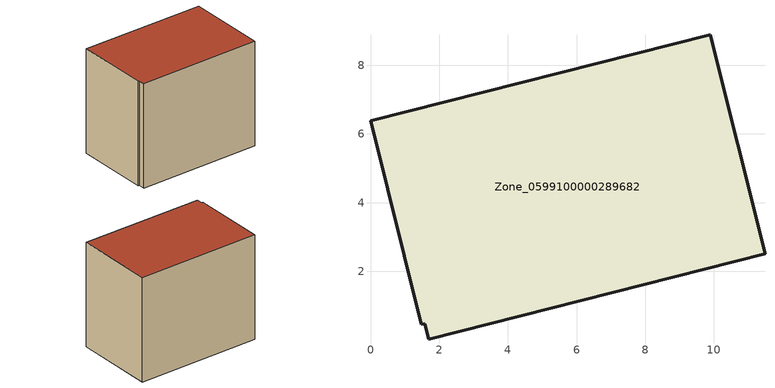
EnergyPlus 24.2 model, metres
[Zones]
Zone_0599100000289682
 floor ground (C_G): 1.7,0.03 1.58,0.48 1.48,0.46 0,6.39 9.89,8.89 11.49,2.51 z0
 wall outside (C_F): 11.49,2.51 9.89,8.89 0,6.39 1.48,0.46 1.58,0.48 1.7,0.03 11.49,2.51 z0:8.56
 roof outside (C_R): 1.58,0.48 1.7,0.03 11.49,2.51 9.89,8.89 0,6.39 1.48,0.46 z8.56
[BUILDING]
Pand.0599100000289682: North Axis=0; Terrain=City; Loads Convergence Tolerance Value=0.04; Temperature Convergence Tolerance Value=0.4; Solar Distribution=FullExterior; Maximum Number of Warmup Days=25; Minimum Number of Warmup Days=1
[Site:Location]
Rotterdam.The.Hague.AP_ZH_NLD Design_Conditions: Latitude=51.96; Longitude=4.45; Time Zone=1; Elevation=-4.5
[SITE:GROUNDTEMPERATURE:BUILDINGSURFACE]
18, 18, 18, 18, 18, 18, 18, 18, 18, 18, 18, 18
[MATERIAL] Thermal Absorptance=0.9; Solar Absorptance=0.7; Visible Absorptance=0.7
Name | Roughness | Thickness | Conductivity | Density | Specific Heat
G.TI.1965-1974 | MediumSmooth | 0.15 | 0.882353 | 540 | 1210
F.TI.1965-1974 | Rough | 0.3 | 0.697674 | 1920 | 840
R.TI.1965-1974 | MediumRough | 0.2 | 0.232558 | 1500 | 1000
[CONSTRUCTION]
C_G: G.TI.1965-1974
C_F: F.TI.1965-1974
C_R: R.TI.1965-1974
[ZONE]
Zone_0599100000289682: Type=1; Multiplier=1; Ceiling Height=Autocalculate; Volume=Autocalculate; Floor Area=autocalculate; Part of Total Floor Area=Yes
[ZONEINFILTRATION:DESIGNFLOWRATE]
Infil_Zone_0599100000289682: Zone or ZoneList or Space or SpaceList=Zone_0599100000289682; Schedule=AlwaysOn; Design Flow Rate Calculation Method=Flow/Area; Flow Rate per Floor Area=0.003; Constant Term Coefficient=1; Temperature Term Coefficient=0; Velocity Term Coefficient=0; Velocity Squared Term Coefficient=0
[HVACTEMPLATE:ZONE:IDEALLOADSAIRSYSTEM]
Zone_0599100000289682: Maximum Heating Supply Air Temperature=50; Minimum Cooling Supply Air Temperature=13; Maximum Heating Supply Air Humidity Ratio=0.0156; Minimum Cooling Supply Air Humidity Ratio=0.0077; Heating Limit=NoLimit; Cooling Limit=NoLimit; Dehumidification Control Type=ConstantSensibleHeatRatio; Cooling Sensible Heat Ratio=0.7; Dehumidification Setpoint=60; Humidification Control Type=None; Humidification Setpoint=30; Outdoor Air Method=None; Outdoor Air Flow Rate per Person=0.00944; Outdoor Air Flow Rate per Zone Floor Area=0; Outdoor Air Flow Rate per Zone=0; Demand Controlled Ventilation Type=None; Outdoor Air Economizer Type=NoEconomizer; Heat Recovery Type=None; Sensible Heat Recovery Effectiveness=0.7; Latent Heat Recovery Effectiveness=0.65
[ZONECONTROL:THERMOSTAT]
ThermostatControl_Zone_0599100000289682: Zone or ZoneList=Zone_0599100000289682; Control Type Schedule=DualSetpointControlType; Control 1=Thermostat_Zone_0599100000289682; Temperature Difference Between Cutout And Setpoint=0
[THERMOSTATSETPOINT:DUALSETPOINT]
Thermostat_Zone_0599100000289682: Heating Setpoint Temperature Schedule=HeatingSetpoint_Zone_0599100000289682; Cooling Setpoint Temperature Schedule=CoolingSetpoint_Zone_0599100000289682
[SCHEDULE:COMPACT]
HeatingSetpoint_Zone_0599100000289682: Through: 12/31, For: AllDays, Until: 24:00, 21
CoolingSetpoint_Zone_0599100000289682: Through: 12/31, For: AllDays, Until: 24:00, 24
DualSetpointControlType: Through: 12/31, For: AllDays, Until: 24:00, 4
AlwaysOn: Through: 12/31, For: AllDays, Until: 24:00, 1
